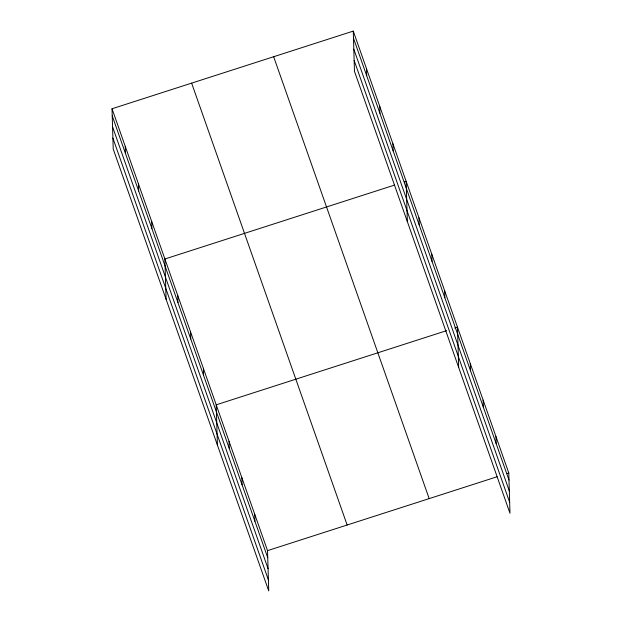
<?xml version="1.0" encoding="UTF-8"?>
<svg xmlns="http://www.w3.org/2000/svg" width="622" height="622" viewBox="0 0 622 622"><rect width="100%" height="100%" fill="white"/><g stroke="black" fill="none" stroke-linecap="round" stroke-linejoin="round"><path stroke-width="0.93" d="M112.022 108.757L267.53 550.641L268.727 590.9L113.212 149.016L112.022 108.757L353.273 31.1L508.788 472.984L509.978 513.243L354.47 71.359L353.273 31.1M394.387 185.123L164.892 258.993L166.09 299.26M404.339 181.919L406.15 181.336L407.34 221.603M446.612 330.655L216.215 404.821L217.405 445.08M454.752 328.035L457.465 327.164L458.663 367.423M267.53 550.641L497.025 476.771M506.977 473.567L508.788 472.984M353.483 38.206L508.998 480.091M353.809 49.146L509.325 491.03M354.143 60.42L509.659 502.304M273.657 56.726L429.172 498.611M191.63 83.13L347.146 525.015M112.232 115.863L267.74 557.747M112.559 126.802L268.066 568.687M112.893 138.076L268.401 579.961M495.959 436.527L496.169 443.634M483.123 400.07L483.341 407.177M470.294 363.613L470.504 370.728M444.637 290.707L444.847 297.814M431.808 254.25L432.018 261.357M418.979 217.793L419.189 224.907M392.933 143.783L393.143 150.889M379.708 106.222L379.925 113.328M366.49 68.661L366.7 75.767M254.701 514.184L254.911 521.29M241.872 477.727L242.082 484.833M229.044 441.27L229.254 448.384M203.378 368.364L203.596 375.47M190.55 331.907L190.767 339.013M177.721 295.45L177.931 302.564M151.675 221.44L151.885 228.546M138.457 183.879L138.667 190.985M125.24 146.318L125.45 153.424"/></g></svg>
